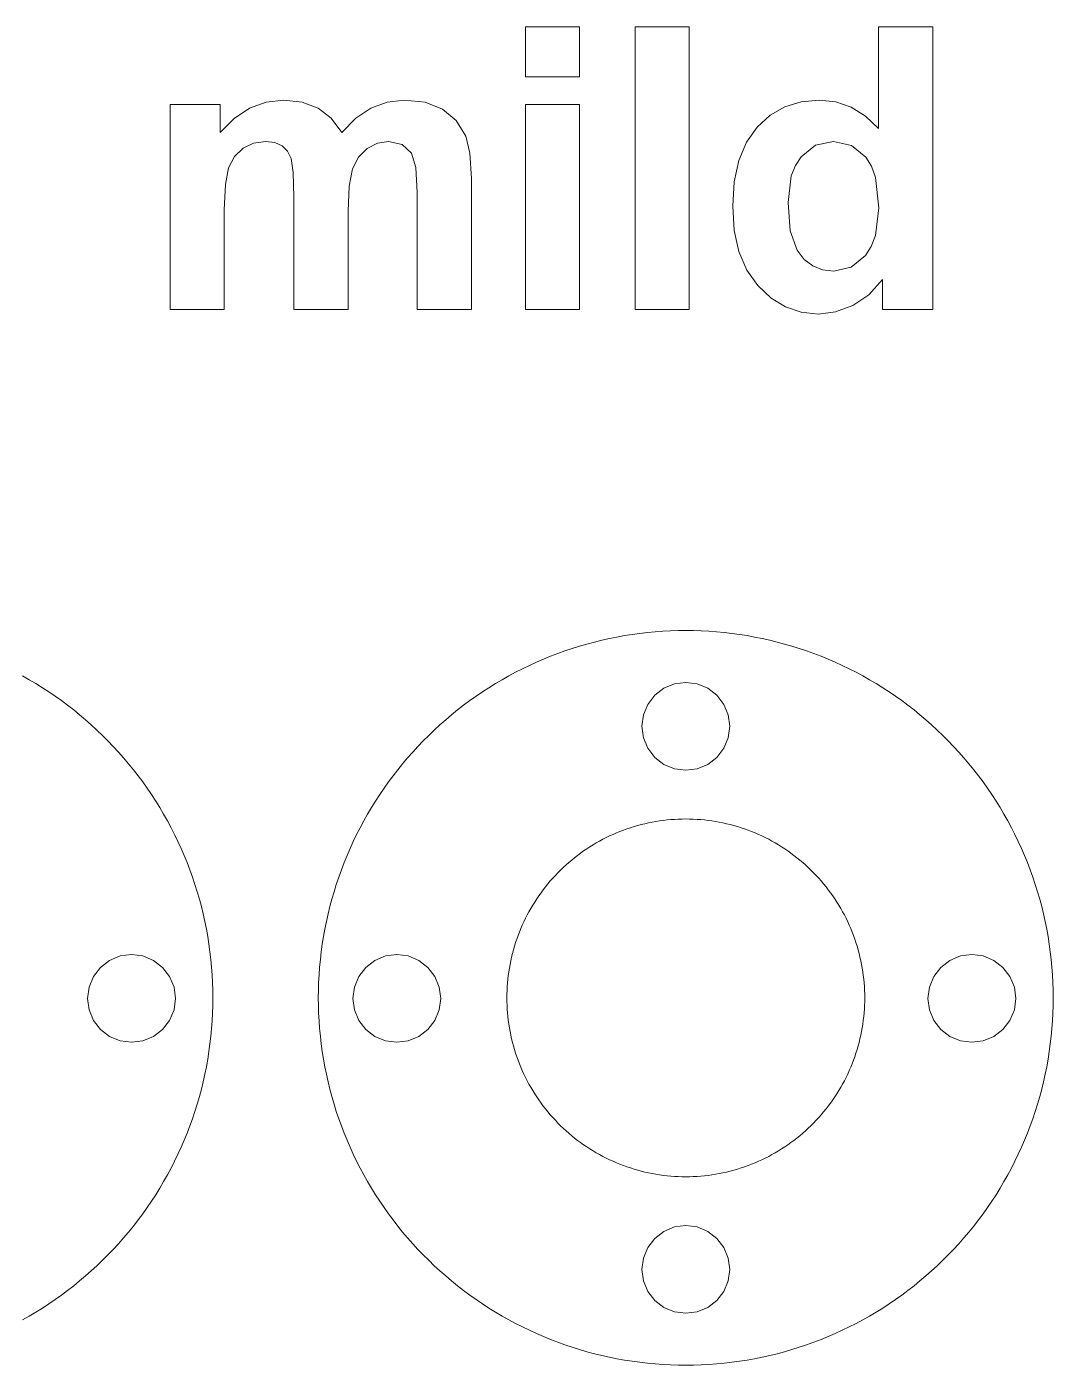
# Model space of a CAD drawing. Header units: millimetres. Extents: x 5 to 3562, y -58 to 420.
# Drawn here: x 2668.7 to 2732.9, y 165.2 to 249 of the extents above; entities that cross this region are included whole.
import ezdxf

# ---------------------------------------------------------------- set-up
doc = ezdxf.new("R2010")
doc.units = ezdxf.units.MM
doc.layers.add('2.5mm mild steel', color=7, linetype='BYLAYER', lineweight=5, true_color=0xffffff)
doc.layers.add('Layer0', color=7, linetype='BYLAYER', lineweight=5, true_color=0xffffff)

msp = doc.modelspace()

# ---------------------------------------------------------------- linework, layer by layer
at = {"layer": '2.5mm mild steel'}
for p, q in [((2699.881, 245.825), (2699.881, 248.964)), ((2699.881, 248.964), (2703.274, 248.964)), ((2703.274, 248.964), (2703.274, 245.825)), ((2706.751, 231.266), (2706.751, 248.964)), ((2706.751, 248.964), (2710.143, 248.964)), ((2710.143, 248.964), (2710.143, 231.266)), ((2721.986, 242.59), (2721.986, 248.964)), ((2721.986, 248.964), (2725.378, 248.964)), ((2725.378, 248.964), (2725.378, 231.266)), ((2703.274, 245.825), (2699.881, 245.825)), ((2677.644, 244.087), (2680.771, 244.087)), ((2677.644, 231.266), (2677.644, 244.087)), ((2680.771, 244.087), (2680.771, 242.336)), ((2681.65, 243.229), (2682.609, 243.866)), ((2682.609, 243.866), (2683.648, 244.249)), ((2683.648, 244.249), (2684.767, 244.376)), ((2684.767, 244.376), (2685.916, 244.249)), ((2685.916, 244.249), (2686.903, 243.869)), ((2686.903, 243.869), (2687.727, 243.232)), ((2689.267, 243.232), (2690.211, 243.869)), ((2690.211, 243.869), (2691.222, 244.249)), ((2691.222, 244.249), (2692.3, 244.376)), ((2692.3, 244.376), (2693.604, 244.233)), ((2693.604, 244.233), (2694.69, 243.803)), ((2699.881, 231.266), (2699.881, 244.087)), ((2699.881, 244.087), (2703.274, 244.087)), ((2703.274, 244.087), (2703.274, 231.266)), ((2715.21, 243.422), (2716.128, 243.952)), ((2716.128, 243.952), (2717.147, 244.27)), ((2717.147, 244.27), (2718.268, 244.376)), ((2718.268, 244.376), (2719.306, 244.265)), ((2719.306, 244.265), (2720.272, 243.93)), ((2720.272, 243.93), (2721.165, 243.371)), ((2680.771, 242.336), (2681.65, 243.229)), ((2687.727, 243.232), (2688.388, 242.336)), ((2688.388, 242.336), (2689.267, 243.232)), ((2694.69, 243.803), (2695.544, 243.095)), ((2695.544, 243.095), (2696.151, 242.119)), ((2714.392, 242.68), (2715.21, 243.422)), ((2721.165, 243.371), (2721.986, 242.59)), ((2713.722, 241.734), (2714.392, 242.68)), ((2682.207, 241.358), (2681.669, 240.842)), ((2682.874, 241.675), (2682.207, 241.358)), ((2683.62, 241.781), (2682.874, 241.675)), ((2684.204, 241.714), (2683.62, 241.781)), ((2684.652, 241.515), (2684.204, 241.714)), ((2684.982, 241.18), (2684.652, 241.515)), ((2689.97, 241.346), (2689.43, 240.81)), ((2690.619, 241.672), (2689.97, 241.346)), ((2691.31, 241.781), (2690.619, 241.672)), ((2692.161, 241.6), (2691.31, 241.781)), ((2692.759, 241.056), (2692.161, 241.6)), ((2696.151, 242.119), (2696.413, 241.044)), ((2713.242, 240.593), (2713.722, 241.734)), ((2718.052, 241.541), (2717.139, 240.821)), ((2719.161, 241.781), (2718.052, 241.541)), ((2720.293, 241.538), (2719.161, 241.781)), ((2721.201, 240.809), (2720.293, 241.538)), ((2681.669, 240.842), (2681.308, 240.139)), ((2685.213, 240.706), (2684.982, 241.18)), ((2685.349, 239.831), (2685.213, 240.706)), ((2689.43, 240.81), (2689.064, 240.072)), ((2693.021, 240.163), (2692.759, 241.056)), ((2696.413, 241.044), (2696.501, 239.463)), ((2712.955, 239.256), (2713.242, 240.593)), ((2717.139, 240.821), (2716.782, 240.282)), ((2721.55, 240.246), (2721.201, 240.809)), ((2681.308, 240.139), (2681.104, 239.079)), ((2685.394, 238.292), (2685.349, 239.831)), ((2689.064, 240.072), (2688.856, 238.99)), ((2693.109, 238.594), (2693.021, 240.163)), ((2716.782, 240.282), (2716.528, 239.624)), ((2721.799, 239.528), (2721.55, 240.246)), ((2681.104, 239.079), (2681.036, 237.495)), ((2688.856, 238.99), (2688.787, 237.423)), ((2696.501, 239.463), (2696.501, 231.266)), ((2712.859, 237.724), (2712.955, 239.256)), ((2716.528, 239.624), (2716.324, 237.954)), ((2721.998, 237.628), (2721.799, 239.528)), ((2685.394, 231.266), (2685.394, 238.292)), ((2693.109, 231.266), (2693.109, 238.594)), ((2681.036, 237.495), (2681.036, 231.266)), ((2688.787, 237.423), (2688.787, 231.266)), ((2712.958, 236.219), (2712.859, 237.724)), ((2716.324, 237.954), (2716.466, 236.185)), ((2721.793, 235.894), (2721.998, 237.628)), ((2713.253, 234.889), (2712.958, 236.219)), ((2716.466, 236.185), (2716.891, 234.984)), ((2721.536, 235.211), (2721.793, 235.894)), ((2713.745, 233.735), (2713.253, 234.889)), ((2716.891, 234.984), (2717.343, 234.403)), ((2720.269, 233.905), (2721.177, 234.652)), ((2721.177, 234.652), (2721.536, 235.211)), ((2717.343, 234.403), (2717.875, 233.988)), ((2717.875, 233.988), (2718.489, 233.739)), ((2719.185, 233.656), (2720.269, 233.905)), ((2714.435, 232.757), (2713.745, 233.735)), ((2718.489, 233.739), (2719.185, 233.656)), ((2722.227, 233.149), (2721.372, 232.191)), ((2722.227, 231.266), (2722.227, 233.149)), ((2715.262, 231.977), (2714.435, 232.757)), ((2721.372, 232.191), (2720.374, 231.513)), ((2716.169, 231.421), (2715.262, 231.977)), ((2717.154, 231.087), (2716.169, 231.421)), ((2720.374, 231.513), (2719.301, 231.11)), ((2681.036, 231.266), (2677.644, 231.266)), ((2688.787, 231.266), (2685.394, 231.266)), ((2696.501, 231.266), (2693.109, 231.266)), ((2703.274, 231.266), (2699.881, 231.266)), ((2710.143, 231.266), (2706.751, 231.266)), ((2718.219, 230.976), (2717.154, 231.087)), ((2719.301, 231.11), (2718.219, 230.976)), ((2725.378, 231.266), (2722.227, 231.266))]:
    msp.add_line(p, q, dxfattribs=at)
at = {"layer": 'Layer0'}
for p, q in [((2704.203, 210.443), (2703.737, 210.318)), ((2704.67, 210.558), (2704.203, 210.443)), ((2705.141, 210.663), (2704.67, 210.558)), ((2705.613, 210.758), (2705.141, 210.663)), ((2706.087, 210.844), (2705.613, 210.758)), ((2706.563, 210.919), (2706.087, 210.844)), ((2707.04, 210.984), (2706.563, 210.919)), ((2707.518, 211.04), (2707.04, 210.984)), ((2707.998, 211.085), (2707.518, 211.04)), ((2708.478, 211.12), (2707.998, 211.085)), ((2708.959, 211.145), (2708.478, 211.12)), ((2709.441, 211.161), (2708.959, 211.145)), ((2709.922, 211.166), (2709.441, 211.161)), ((2710.404, 211.161), (2709.922, 211.166)), ((2710.886, 211.145), (2710.404, 211.161)), ((2711.367, 211.12), (2710.886, 211.145)), ((2711.847, 211.085), (2711.367, 211.12)), ((2712.327, 211.04), (2711.847, 211.085)), ((2712.805, 210.984), (2712.327, 211.04)), ((2713.282, 210.919), (2712.805, 210.984)), ((2713.758, 210.844), (2713.282, 210.919)), ((2714.232, 210.758), (2713.758, 210.844)), ((2714.704, 210.663), (2714.232, 210.758)), ((2715.175, 210.558), (2714.704, 210.663)), ((2715.642, 210.443), (2715.175, 210.558)), ((2716.108, 210.318), (2715.642, 210.443)), ((2701.456, 209.55), (2701.01, 209.368)), ((2701.905, 209.723), (2701.456, 209.55)), ((2702.359, 209.886), (2701.905, 209.723)), ((2702.815, 210.04), (2702.359, 209.886)), ((2703.275, 210.184), (2702.815, 210.04)), ((2703.737, 210.318), (2703.275, 210.184)), ((2716.57, 210.184), (2716.108, 210.318)), ((2717.03, 210.04), (2716.57, 210.184)), ((2717.486, 209.886), (2717.03, 210.04)), ((2717.94, 209.723), (2717.486, 209.886)), ((2718.389, 209.55), (2717.94, 209.723)), ((2718.835, 209.368), (2718.389, 209.55)), ((2699.696, 208.767), (2699.267, 208.548)), ((2700.13, 208.977), (2699.696, 208.767)), ((2700.568, 209.177), (2700.13, 208.977)), ((2701.01, 209.368), (2700.568, 209.177)), ((2719.277, 209.177), (2718.835, 209.368)), ((2719.715, 208.977), (2719.277, 209.177)), ((2720.149, 208.767), (2719.715, 208.977)), ((2720.578, 208.548), (2720.149, 208.767)), ((2668.822, 208.084), (2668.403, 208.321)), ((2669.237, 207.839), (2668.822, 208.084)), ((2669.647, 207.585), (2669.237, 207.839)), ((2698.008, 207.839), (2697.598, 207.585)), ((2698.422, 208.084), (2698.008, 207.839)), ((2698.842, 208.321), (2698.422, 208.084)), ((2699.267, 208.548), (2698.842, 208.321)), ((2709.211, 207.822), (2708.547, 207.547)), ((2709.922, 207.916), (2709.211, 207.822)), ((2710.634, 207.822), (2709.922, 207.916)), ((2711.297, 207.547), (2710.634, 207.822)), ((2721.003, 208.321), (2720.578, 208.548)), ((2721.422, 208.084), (2721.003, 208.321)), ((2721.837, 207.839), (2721.422, 208.084)), ((2722.247, 207.585), (2721.837, 207.839)), ((2670.05, 207.323), (2669.647, 207.585)), ((2670.449, 207.052), (2670.05, 207.323)), ((2670.842, 206.773), (2670.449, 207.052)), ((2696.796, 207.052), (2696.403, 206.773)), ((2697.194, 207.323), (2696.796, 207.052)), ((2697.598, 207.585), (2697.194, 207.323)), ((2707.978, 207.11), (2707.541, 206.541)), ((2708.547, 207.547), (2707.978, 207.11)), ((2711.867, 207.11), (2711.297, 207.547)), ((2712.304, 206.541), (2711.867, 207.11)), ((2722.65, 207.323), (2722.247, 207.585)), ((2723.049, 207.052), (2722.65, 207.323)), ((2723.442, 206.773), (2723.049, 207.052)), ((2671.228, 206.486), (2670.842, 206.773)), ((2671.609, 206.191), (2671.228, 206.486)), ((2671.983, 205.887), (2671.609, 206.191)), ((2695.636, 206.191), (2695.262, 205.887)), ((2696.017, 206.486), (2695.636, 206.191)), ((2696.403, 206.773), (2696.017, 206.486)), ((2707.541, 206.541), (2707.266, 205.877)), ((2712.579, 205.877), (2712.304, 206.541)), ((2723.828, 206.486), (2723.442, 206.773)), ((2724.209, 206.191), (2723.828, 206.486)), ((2724.583, 205.887), (2724.209, 206.191)), ((2672.351, 205.576), (2671.983, 205.887)), ((2672.712, 205.258), (2672.351, 205.576)), ((2694.894, 205.576), (2694.532, 205.258)), ((2695.262, 205.887), (2694.894, 205.576)), ((2707.266, 205.877), (2707.172, 205.166)), ((2712.672, 205.166), (2712.579, 205.877)), ((2724.951, 205.576), (2724.583, 205.887)), ((2725.312, 205.258), (2724.951, 205.576)), ((2673.067, 204.932), (2672.712, 205.258)), ((2673.415, 204.598), (2673.067, 204.932)), ((2673.755, 204.258), (2673.415, 204.598)), ((2693.83, 204.598), (2693.49, 204.258)), ((2694.178, 204.932), (2693.83, 204.598)), ((2694.532, 205.258), (2694.178, 204.932)), ((2707.172, 205.166), (2707.266, 204.454)), ((2712.579, 204.454), (2712.672, 205.166)), ((2725.667, 204.932), (2725.312, 205.258)), ((2726.015, 204.598), (2725.667, 204.932)), ((2726.355, 204.258), (2726.015, 204.598)), ((2674.089, 203.91), (2673.755, 204.258)), ((2674.415, 203.556), (2674.089, 203.91)), ((2693.156, 203.91), (2692.83, 203.556)), ((2693.49, 204.258), (2693.156, 203.91)), ((2707.266, 204.454), (2707.541, 203.791)), ((2707.541, 203.791), (2707.978, 203.221)), ((2711.867, 203.221), (2712.304, 203.791)), ((2712.304, 203.791), (2712.579, 204.454)), ((2726.689, 203.91), (2726.355, 204.258)), ((2727.015, 203.556), (2726.689, 203.91)), ((2674.733, 203.194), (2674.415, 203.556)), ((2675.044, 202.826), (2674.733, 203.194)), ((2675.347, 202.452), (2675.044, 202.826)), ((2692.201, 202.826), (2691.898, 202.452)), ((2692.512, 203.194), (2692.201, 202.826)), ((2692.83, 203.556), (2692.512, 203.194)), ((2707.978, 203.221), (2708.547, 202.784)), ((2711.297, 202.784), (2711.867, 203.221)), ((2727.333, 203.194), (2727.015, 203.556)), ((2727.644, 202.826), (2727.333, 203.194)), ((2727.947, 202.452), (2727.644, 202.826)), ((2675.643, 202.071), (2675.347, 202.452)), ((2675.93, 201.685), (2675.643, 202.071)), ((2691.602, 202.071), (2691.315, 201.685)), ((2691.898, 202.452), (2691.602, 202.071)), ((2708.547, 202.784), (2709.211, 202.509)), ((2709.211, 202.509), (2709.922, 202.416)), ((2709.922, 202.416), (2710.634, 202.509)), ((2710.634, 202.509), (2711.297, 202.784)), ((2728.243, 202.071), (2727.947, 202.452)), ((2728.53, 201.685), (2728.243, 202.071)), ((2676.209, 201.292), (2675.93, 201.685)), ((2676.48, 200.894), (2676.209, 201.292)), ((2691.036, 201.292), (2690.765, 200.894)), ((2691.315, 201.685), (2691.036, 201.292)), ((2728.809, 201.292), (2728.53, 201.685)), ((2729.08, 200.894), (2728.809, 201.292)), ((2676.742, 200.49), (2676.48, 200.894)), ((2676.996, 200.08), (2676.742, 200.49)), ((2690.503, 200.49), (2690.249, 200.08)), ((2690.765, 200.894), (2690.503, 200.49)), ((2729.342, 200.49), (2729.08, 200.894)), ((2729.596, 200.08), (2729.342, 200.49)), ((2677.241, 199.666), (2676.996, 200.08)), ((2677.478, 199.246), (2677.241, 199.666)), ((2690.004, 199.666), (2689.767, 199.246)), ((2690.249, 200.08), (2690.004, 199.666)), ((2729.841, 199.666), (2729.596, 200.08)), ((2730.078, 199.246), (2729.841, 199.666)), ((2677.705, 198.821), (2677.478, 199.246)), ((2677.924, 198.392), (2677.705, 198.821)), ((2689.54, 198.821), (2689.321, 198.392)), ((2689.767, 199.246), (2689.54, 198.821)), ((2706.018, 198.663), (2705.799, 198.579)), ((2706.239, 198.743), (2706.018, 198.663)), ((2706.461, 198.817), (2706.239, 198.743)), ((2706.685, 198.888), (2706.461, 198.817)), ((2706.911, 198.953), (2706.685, 198.888)), ((2707.137, 199.014), (2706.911, 198.953)), ((2707.365, 199.07), (2707.137, 199.014)), ((2707.594, 199.121), (2707.365, 199.07)), ((2707.824, 199.167), (2707.594, 199.121)), ((2708.055, 199.209), (2707.824, 199.167)), ((2708.286, 199.245), (2708.055, 199.209)), ((2708.519, 199.277), (2708.286, 199.245)), ((2708.752, 199.304), (2708.519, 199.277)), ((2708.985, 199.326), (2708.752, 199.304)), ((2709.219, 199.343), (2708.985, 199.326)), ((2709.453, 199.356), (2709.219, 199.343)), ((2709.688, 199.363), (2709.453, 199.356)), ((2709.922, 199.366), (2709.688, 199.363)), ((2710.157, 199.363), (2709.922, 199.366)), ((2710.391, 199.356), (2710.157, 199.363)), ((2710.626, 199.343), (2710.391, 199.356)), ((2710.86, 199.326), (2710.626, 199.343)), ((2711.093, 199.304), (2710.86, 199.326)), ((2711.326, 199.277), (2711.093, 199.304)), ((2711.559, 199.245), (2711.326, 199.277)), ((2711.79, 199.209), (2711.559, 199.245)), ((2712.021, 199.167), (2711.79, 199.209)), ((2712.251, 199.121), (2712.021, 199.167)), ((2712.48, 199.07), (2712.251, 199.121)), ((2712.708, 199.014), (2712.48, 199.07)), ((2712.934, 198.953), (2712.708, 199.014)), ((2713.16, 198.888), (2712.934, 198.953)), ((2713.383, 198.817), (2713.16, 198.888)), ((2713.606, 198.743), (2713.383, 198.817)), ((2713.826, 198.663), (2713.606, 198.743)), ((2714.045, 198.579), (2713.826, 198.663)), ((2730.305, 198.821), (2730.078, 199.246)), ((2730.524, 198.392), (2730.305, 198.821)), ((2678.134, 197.959), (2677.924, 198.392)), ((2678.334, 197.521), (2678.134, 197.959)), ((2689.111, 197.959), (2688.911, 197.521)), ((2689.321, 198.392), (2689.111, 197.959)), ((2704.322, 197.865), (2704.121, 197.746)), ((2704.527, 197.98), (2704.322, 197.865)), ((2704.734, 198.091), (2704.527, 197.98)), ((2704.943, 198.198), (2704.734, 198.091)), ((2705.154, 198.3), (2704.943, 198.198)), ((2705.367, 198.397), (2705.154, 198.3)), ((2705.582, 198.49), (2705.367, 198.397)), ((2705.799, 198.579), (2705.582, 198.49)), ((2714.263, 198.49), (2714.045, 198.579)), ((2714.478, 198.397), (2714.263, 198.49)), ((2714.691, 198.3), (2714.478, 198.397)), ((2714.902, 198.198), (2714.691, 198.3)), ((2715.111, 198.091), (2714.902, 198.198)), ((2715.318, 197.98), (2715.111, 198.091)), ((2715.522, 197.865), (2715.318, 197.98)), ((2715.724, 197.746), (2715.522, 197.865)), ((2730.734, 197.959), (2730.524, 198.392)), ((2730.934, 197.521), (2730.734, 197.959)), ((2678.525, 197.078), (2678.334, 197.521)), ((2678.707, 196.632), (2678.525, 197.078)), ((2688.72, 197.078), (2688.538, 196.632)), ((2688.911, 197.521), (2688.72, 197.078)), ((2702.966, 196.943), (2702.783, 196.795)), ((2703.151, 197.087), (2702.966, 196.943)), ((2703.339, 197.227), (2703.151, 197.087)), ((2703.53, 197.362), (2703.339, 197.227)), ((2703.725, 197.494), (2703.53, 197.362)), ((2703.921, 197.622), (2703.725, 197.494)), ((2704.121, 197.746), (2703.921, 197.622)), ((2715.924, 197.622), (2715.724, 197.746)), ((2716.12, 197.494), (2715.924, 197.622)), ((2716.314, 197.362), (2716.12, 197.494)), ((2716.506, 197.227), (2716.314, 197.362)), ((2716.694, 197.087), (2716.506, 197.227)), ((2716.879, 196.943), (2716.694, 197.087)), ((2717.062, 196.795), (2716.879, 196.943)), ((2731.125, 197.078), (2730.934, 197.521)), ((2731.307, 196.632), (2731.125, 197.078)), ((2678.88, 196.183), (2678.707, 196.632)), ((2679.043, 195.73), (2678.88, 196.183)), ((2688.365, 196.183), (2688.202, 195.73)), ((2688.538, 196.632), (2688.365, 196.183)), ((2702.086, 196.168), (2701.92, 196.002)), ((2702.256, 196.33), (2702.086, 196.168)), ((2702.428, 196.489), (2702.256, 196.33)), ((2702.604, 196.644), (2702.428, 196.489)), ((2702.783, 196.795), (2702.604, 196.644)), ((2717.241, 196.644), (2717.062, 196.795)), ((2717.417, 196.489), (2717.241, 196.644)), ((2717.589, 196.33), (2717.417, 196.489)), ((2717.759, 196.168), (2717.589, 196.33)), ((2717.925, 196.002), (2717.759, 196.168)), ((2731.48, 196.183), (2731.307, 196.632)), ((2731.643, 195.73), (2731.48, 196.183)), ((2679.197, 195.273), (2679.043, 195.73)), ((2679.341, 194.813), (2679.197, 195.273)), ((2688.048, 195.273), (2687.904, 194.813)), ((2688.202, 195.73), (2688.048, 195.273)), ((2701.293, 195.305), (2701.145, 195.122)), ((2701.444, 195.484), (2701.293, 195.305)), ((2701.599, 195.66), (2701.444, 195.484)), ((2701.758, 195.833), (2701.599, 195.66)), ((2701.92, 196.002), (2701.758, 195.833)), ((2718.087, 195.833), (2717.925, 196.002)), ((2718.246, 195.66), (2718.087, 195.833)), ((2718.401, 195.484), (2718.246, 195.66)), ((2718.552, 195.305), (2718.401, 195.484)), ((2718.7, 195.122), (2718.552, 195.305)), ((2731.797, 195.273), (2731.643, 195.73)), ((2731.941, 194.813), (2731.797, 195.273)), ((2679.475, 194.351), (2679.341, 194.813)), ((2687.904, 194.813), (2687.77, 194.351)), ((2700.726, 194.558), (2700.594, 194.364)), ((2700.861, 194.749), (2700.726, 194.558)), ((2701.001, 194.937), (2700.861, 194.749)), ((2701.145, 195.122), (2701.001, 194.937)), ((2718.844, 194.937), (2718.7, 195.122)), ((2718.983, 194.749), (2718.844, 194.937)), ((2719.119, 194.558), (2718.983, 194.749)), ((2719.251, 194.364), (2719.119, 194.558)), ((2732.075, 194.351), (2731.941, 194.813)), ((2679.6, 193.885), (2679.475, 194.351)), ((2679.715, 193.418), (2679.6, 193.885)), ((2687.645, 193.885), (2687.53, 193.418)), ((2687.77, 194.351), (2687.645, 193.885)), ((2700.223, 193.766), (2700.108, 193.561)), ((2700.342, 193.967), (2700.223, 193.766)), ((2700.466, 194.167), (2700.342, 193.967)), ((2700.594, 194.364), (2700.466, 194.167)), ((2719.379, 194.167), (2719.251, 194.364)), ((2719.503, 193.967), (2719.379, 194.167)), ((2719.622, 193.766), (2719.503, 193.967)), ((2719.737, 193.561), (2719.622, 193.766)), ((2732.2, 193.885), (2732.075, 194.351)), ((2732.315, 193.418), (2732.2, 193.885)), ((2679.82, 192.948), (2679.715, 193.418)), ((2679.915, 192.475), (2679.82, 192.948)), ((2687.425, 192.948), (2687.33, 192.475)), ((2687.53, 193.418), (2687.425, 192.948)), ((2699.788, 192.934), (2699.691, 192.721)), ((2699.891, 193.146), (2699.788, 192.934)), ((2699.997, 193.355), (2699.891, 193.146)), ((2700.108, 193.561), (2699.997, 193.355)), ((2719.848, 193.355), (2719.737, 193.561)), ((2719.954, 193.146), (2719.848, 193.355)), ((2720.057, 192.934), (2719.954, 193.146)), ((2720.154, 192.721), (2720.057, 192.934)), ((2732.42, 192.948), (2732.315, 193.418)), ((2732.515, 192.475), (2732.42, 192.948)), ((2680, 192.001), (2679.915, 192.475)), ((2680.076, 191.526), (2680, 192.001)), ((2687.245, 192.001), (2687.169, 191.526)), ((2687.33, 192.475), (2687.245, 192.001)), ((2699.425, 192.07), (2699.345, 191.849)), ((2699.509, 192.289), (2699.425, 192.07)), ((2699.598, 192.506), (2699.509, 192.289)), ((2699.691, 192.721), (2699.598, 192.506)), ((2720.247, 192.506), (2720.154, 192.721)), ((2720.336, 192.289), (2720.247, 192.506)), ((2720.42, 192.07), (2720.336, 192.289)), ((2720.5, 191.849), (2720.42, 192.07)), ((2732.6, 192.001), (2732.515, 192.475)), ((2732.676, 191.526), (2732.6, 192.001)), ((2680.141, 191.048), (2680.076, 191.526)), ((2687.169, 191.526), (2687.104, 191.048)), ((2699.135, 191.177), (2699.074, 190.951)), ((2699.201, 191.403), (2699.135, 191.177)), ((2699.271, 191.627), (2699.201, 191.403)), ((2699.345, 191.849), (2699.271, 191.627)), ((2720.574, 191.627), (2720.5, 191.849)), ((2720.644, 191.403), (2720.574, 191.627)), ((2720.71, 191.177), (2720.644, 191.403)), ((2720.771, 190.951), (2720.71, 191.177)), ((2732.741, 191.048), (2732.676, 191.526)), ((2673.857, 190.513), (2673.288, 190.076)), ((2674.521, 190.788), (2673.857, 190.513)), ((2675.232, 190.882), (2674.521, 190.788)), ((2675.944, 190.788), (2675.232, 190.882)), ((2676.607, 190.513), (2675.944, 190.788)), ((2677.177, 190.076), (2676.607, 190.513)), ((2680.196, 190.57), (2680.141, 191.048)), ((2680.242, 190.09), (2680.196, 190.57)), ((2687.048, 190.57), (2687.003, 190.09)), ((2687.104, 191.048), (2687.048, 190.57)), ((2690.457, 190.513), (2689.888, 190.076)), ((2691.121, 190.788), (2690.457, 190.513)), ((2691.832, 190.882), (2691.121, 190.788)), ((2692.544, 190.788), (2691.832, 190.882)), ((2693.207, 190.513), (2692.544, 190.788)), ((2693.777, 190.076), (2693.207, 190.513)), ((2698.921, 190.264), (2698.879, 190.033)), ((2698.967, 190.494), (2698.921, 190.264)), ((2699.018, 190.723), (2698.967, 190.494)), ((2699.074, 190.951), (2699.018, 190.723)), ((2720.827, 190.723), (2720.771, 190.951)), ((2720.878, 190.494), (2720.827, 190.723)), ((2720.924, 190.264), (2720.878, 190.494)), ((2720.966, 190.033), (2720.924, 190.264)), ((2726.457, 190.513), (2725.888, 190.076)), ((2727.121, 190.788), (2726.457, 190.513)), ((2727.832, 190.882), (2727.121, 190.788)), ((2728.544, 190.788), (2727.832, 190.882)), ((2729.207, 190.513), (2728.544, 190.788)), ((2729.777, 190.076), (2729.207, 190.513)), ((2732.796, 190.57), (2732.741, 191.048)), ((2732.842, 190.09), (2732.796, 190.57)), ((2672.851, 189.507), (2672.576, 188.844)), ((2673.288, 190.076), (2672.851, 189.507)), ((2677.614, 189.507), (2677.177, 190.076)), ((2677.889, 188.844), (2677.614, 189.507)), ((2680.277, 189.61), (2680.242, 190.09)), ((2680.302, 189.129), (2680.277, 189.61)), ((2686.968, 189.61), (2686.943, 189.129)), ((2687.003, 190.09), (2686.968, 189.61)), ((2689.451, 189.507), (2689.176, 188.844)), ((2689.888, 190.076), (2689.451, 189.507)), ((2694.214, 189.507), (2693.777, 190.076)), ((2694.489, 188.844), (2694.214, 189.507)), ((2698.811, 189.569), (2698.784, 189.336)), ((2698.843, 189.802), (2698.811, 189.569)), ((2698.879, 190.033), (2698.843, 189.802)), ((2721.002, 189.802), (2720.966, 190.033)), ((2721.034, 189.569), (2721.002, 189.802)), ((2721.061, 189.336), (2721.034, 189.569)), ((2725.451, 189.507), (2725.176, 188.844)), ((2725.888, 190.076), (2725.451, 189.507)), ((2730.214, 189.507), (2729.777, 190.076)), ((2730.489, 188.844), (2730.214, 189.507)), ((2732.877, 189.61), (2732.842, 190.09)), ((2732.902, 189.129), (2732.877, 189.61)), ((2672.576, 188.844), (2672.482, 188.132)), ((2677.982, 188.132), (2677.889, 188.844)), ((2680.317, 188.647), (2680.302, 189.129)), ((2680.322, 188.166), (2680.317, 188.647)), ((2686.928, 188.647), (2686.922, 188.166)), ((2686.943, 189.129), (2686.928, 188.647)), ((2689.176, 188.844), (2689.082, 188.132)), ((2694.582, 188.132), (2694.489, 188.844)), ((2698.732, 188.635), (2698.725, 188.4)), ((2698.745, 188.869), (2698.732, 188.635)), ((2698.762, 189.103), (2698.745, 188.869)), ((2698.784, 189.336), (2698.762, 189.103)), ((2721.083, 189.103), (2721.061, 189.336)), ((2721.1, 188.869), (2721.083, 189.103)), ((2721.113, 188.635), (2721.1, 188.869)), ((2721.12, 188.4), (2721.113, 188.635)), ((2725.176, 188.844), (2725.082, 188.132)), ((2730.582, 188.132), (2730.489, 188.844)), ((2732.917, 188.647), (2732.902, 189.129)), ((2732.922, 188.166), (2732.917, 188.647)), ((2672.482, 188.132), (2672.576, 187.42)), ((2677.889, 187.42), (2677.982, 188.132)), ((2680.317, 187.684), (2680.322, 188.166)), ((2686.922, 188.166), (2686.928, 187.684)), ((2689.082, 188.132), (2689.176, 187.42)), ((2694.489, 187.42), (2694.582, 188.132)), ((2698.725, 188.4), (2698.722, 188.166)), ((2698.722, 188.166), (2698.725, 187.931)), ((2698.725, 187.931), (2698.732, 187.697)), ((2721.113, 187.697), (2721.12, 187.931)), ((2721.122, 188.166), (2721.12, 188.4)), ((2721.12, 187.931), (2721.122, 188.166)), ((2725.082, 188.132), (2725.176, 187.42)), ((2730.489, 187.42), (2730.582, 188.132)), ((2732.917, 187.684), (2732.922, 188.166)), ((2672.576, 187.42), (2672.851, 186.757)), ((2677.614, 186.757), (2677.889, 187.42)), ((2680.277, 186.721), (2680.302, 187.202)), ((2680.302, 187.202), (2680.317, 187.684)), ((2686.928, 187.684), (2686.943, 187.202)), ((2686.943, 187.202), (2686.968, 186.721)), ((2689.176, 187.42), (2689.451, 186.757)), ((2694.214, 186.757), (2694.489, 187.42)), ((2698.732, 187.697), (2698.745, 187.462)), ((2698.745, 187.462), (2698.762, 187.228)), ((2698.762, 187.228), (2698.784, 186.995)), ((2698.784, 186.995), (2698.811, 186.762)), ((2721.034, 186.762), (2721.061, 186.995)), ((2721.061, 186.995), (2721.083, 187.228)), ((2721.083, 187.228), (2721.1, 187.462)), ((2721.1, 187.462), (2721.113, 187.697)), ((2725.176, 187.42), (2725.451, 186.757)), ((2730.214, 186.757), (2730.489, 187.42)), ((2732.877, 186.721), (2732.902, 187.202)), ((2732.902, 187.202), (2732.917, 187.684)), ((2672.851, 186.757), (2673.288, 186.187)), ((2673.288, 186.187), (2673.857, 185.75)), ((2676.607, 185.75), (2677.177, 186.187)), ((2677.177, 186.187), (2677.614, 186.757)), ((2680.196, 185.761), (2680.242, 186.241)), ((2680.242, 186.241), (2680.277, 186.721)), ((2686.968, 186.721), (2687.003, 186.241)), ((2687.003, 186.241), (2687.048, 185.761)), ((2689.451, 186.757), (2689.888, 186.187)), ((2689.888, 186.187), (2690.457, 185.75)), ((2693.207, 185.75), (2693.777, 186.187)), ((2693.777, 186.187), (2694.214, 186.757)), ((2698.811, 186.762), (2698.843, 186.529)), ((2698.843, 186.529), (2698.879, 186.298)), ((2698.879, 186.298), (2698.921, 186.067)), ((2698.921, 186.067), (2698.967, 185.837)), ((2720.878, 185.837), (2720.924, 186.067)), ((2720.924, 186.067), (2720.966, 186.298)), ((2720.966, 186.298), (2721.002, 186.529)), ((2721.002, 186.529), (2721.034, 186.762)), ((2725.451, 186.757), (2725.888, 186.187)), ((2725.888, 186.187), (2726.457, 185.75)), ((2729.207, 185.75), (2729.777, 186.187)), ((2729.777, 186.187), (2730.214, 186.757)), ((2732.796, 185.761), (2732.842, 186.241)), ((2732.842, 186.241), (2732.877, 186.721)), ((2673.857, 185.75), (2674.521, 185.476)), ((2674.521, 185.476), (2675.232, 185.382)), ((2675.232, 185.382), (2675.944, 185.476)), ((2675.944, 185.476), (2676.607, 185.75)), ((2680.076, 184.806), (2680.141, 185.283)), ((2680.141, 185.283), (2680.196, 185.761)), ((2687.048, 185.761), (2687.104, 185.283)), ((2687.104, 185.283), (2687.169, 184.806)), ((2690.457, 185.75), (2691.121, 185.476)), ((2691.121, 185.476), (2691.832, 185.382)), ((2691.832, 185.382), (2692.544, 185.476)), ((2692.544, 185.476), (2693.207, 185.75)), ((2698.967, 185.837), (2699.018, 185.608)), ((2699.018, 185.608), (2699.074, 185.38)), ((2699.074, 185.38), (2699.135, 185.154)), ((2720.71, 185.154), (2720.771, 185.38)), ((2720.771, 185.38), (2720.827, 185.608)), ((2720.827, 185.608), (2720.878, 185.837)), ((2726.457, 185.75), (2727.121, 185.476)), ((2727.121, 185.476), (2727.832, 185.382)), ((2727.832, 185.382), (2728.544, 185.476)), ((2728.544, 185.476), (2729.207, 185.75)), ((2732.676, 184.806), (2732.741, 185.283)), ((2732.741, 185.283), (2732.796, 185.761)), ((2680, 184.33), (2680.076, 184.806)), ((2687.169, 184.806), (2687.245, 184.33)), ((2699.135, 185.154), (2699.201, 184.928)), ((2699.201, 184.928), (2699.271, 184.705)), ((2699.271, 184.705), (2699.345, 184.482)), ((2699.345, 184.482), (2699.425, 184.262)), ((2720.42, 184.262), (2720.5, 184.482)), ((2720.5, 184.482), (2720.574, 184.705)), ((2720.574, 184.705), (2720.644, 184.928)), ((2720.644, 184.928), (2720.71, 185.154)), ((2732.6, 184.33), (2732.676, 184.806)), ((2679.82, 183.384), (2679.915, 183.856)), ((2679.915, 183.856), (2680, 184.33)), ((2687.245, 184.33), (2687.33, 183.856)), ((2687.33, 183.856), (2687.425, 183.384)), ((2699.425, 184.262), (2699.509, 184.043)), ((2699.509, 184.043), (2699.598, 183.825)), ((2699.598, 183.825), (2699.691, 183.61)), ((2699.691, 183.61), (2699.788, 183.397)), ((2720.057, 183.397), (2720.154, 183.61)), ((2720.154, 183.61), (2720.247, 183.825)), ((2720.247, 183.825), (2720.336, 184.043)), ((2720.336, 184.043), (2720.42, 184.262)), ((2732.42, 183.384), (2732.515, 183.856)), ((2732.515, 183.856), (2732.6, 184.33)), ((2679.6, 182.446), (2679.715, 182.914)), ((2679.715, 182.914), (2679.82, 183.384)), ((2687.425, 183.384), (2687.53, 182.914)), ((2687.53, 182.914), (2687.645, 182.446)), ((2699.788, 183.397), (2699.891, 183.186)), ((2699.891, 183.186), (2699.997, 182.977)), ((2699.997, 182.977), (2700.108, 182.77)), ((2700.108, 182.77), (2700.223, 182.566)), ((2719.622, 182.566), (2719.737, 182.77)), ((2719.737, 182.77), (2719.848, 182.977)), ((2719.848, 182.977), (2719.954, 183.186)), ((2719.954, 183.186), (2720.057, 183.397)), ((2732.2, 182.446), (2732.315, 182.914)), ((2732.315, 182.914), (2732.42, 183.384)), ((2679.341, 181.518), (2679.475, 181.98)), ((2679.475, 181.98), (2679.6, 182.446)), ((2687.645, 182.446), (2687.77, 181.98)), ((2687.77, 181.98), (2687.904, 181.518)), ((2700.223, 182.566), (2700.342, 182.364)), ((2700.342, 182.364), (2700.466, 182.164)), ((2700.466, 182.164), (2700.594, 181.968)), ((2700.594, 181.968), (2700.726, 181.774)), ((2719.119, 181.774), (2719.251, 181.968)), ((2719.251, 181.968), (2719.379, 182.164)), ((2719.379, 182.164), (2719.503, 182.364)), ((2719.503, 182.364), (2719.622, 182.566)), ((2731.941, 181.518), (2732.075, 181.98)), ((2732.075, 181.98), (2732.2, 182.446)), ((2679.043, 180.602), (2679.197, 181.058)), ((2679.197, 181.058), (2679.341, 181.518)), ((2687.904, 181.518), (2688.048, 181.058)), ((2688.048, 181.058), (2688.202, 180.602)), ((2700.726, 181.774), (2700.861, 181.582)), ((2700.861, 181.582), (2701.001, 181.394)), ((2701.001, 181.394), (2701.145, 181.209)), ((2701.145, 181.209), (2701.293, 181.026)), ((2701.293, 181.026), (2701.444, 180.847)), ((2718.401, 180.847), (2718.552, 181.026)), ((2718.552, 181.026), (2718.7, 181.209)), ((2718.7, 181.209), (2718.844, 181.394)), ((2718.844, 181.394), (2718.983, 181.582)), ((2718.983, 181.582), (2719.119, 181.774)), ((2731.643, 180.602), (2731.797, 181.058)), ((2731.797, 181.058), (2731.941, 181.518)), ((2678.88, 180.148), (2679.043, 180.602)), ((2688.202, 180.602), (2688.365, 180.148)), ((2701.444, 180.847), (2701.599, 180.671)), ((2701.599, 180.671), (2701.758, 180.499)), ((2701.758, 180.499), (2701.92, 180.329)), ((2701.92, 180.329), (2702.086, 180.164)), ((2717.759, 180.164), (2717.925, 180.329)), ((2717.925, 180.329), (2718.087, 180.499)), ((2718.087, 180.499), (2718.246, 180.671)), ((2718.246, 180.671), (2718.401, 180.847)), ((2731.48, 180.148), (2731.643, 180.602)), ((2678.525, 179.253), (2678.707, 179.699)), ((2678.707, 179.699), (2678.88, 180.148)), ((2688.365, 180.148), (2688.538, 179.699)), ((2688.538, 179.699), (2688.72, 179.253)), ((2702.086, 180.164), (2702.256, 180.001)), ((2702.256, 180.001), (2702.428, 179.842)), ((2702.428, 179.842), (2702.604, 179.687)), ((2702.604, 179.687), (2702.783, 179.536)), ((2702.783, 179.536), (2702.966, 179.388)), ((2702.966, 179.388), (2703.151, 179.244)), ((2716.694, 179.244), (2716.879, 179.388)), ((2716.879, 179.388), (2717.062, 179.536)), ((2717.062, 179.536), (2717.241, 179.687)), ((2717.241, 179.687), (2717.417, 179.842)), ((2717.417, 179.842), (2717.589, 180.001)), ((2717.589, 180.001), (2717.759, 180.164)), ((2731.125, 179.253), (2731.307, 179.699)), ((2731.307, 179.699), (2731.48, 180.148)), ((2678.134, 178.373), (2678.334, 178.811)), ((2678.334, 178.811), (2678.525, 179.253)), ((2688.72, 179.253), (2688.911, 178.811)), ((2688.911, 178.811), (2689.111, 178.373)), ((2703.151, 179.244), (2703.339, 179.105)), ((2703.339, 179.105), (2703.53, 178.969)), ((2703.53, 178.969), (2703.725, 178.837)), ((2703.725, 178.837), (2703.921, 178.709)), ((2703.921, 178.709), (2704.121, 178.586)), ((2704.121, 178.586), (2704.322, 178.466)), ((2715.522, 178.466), (2715.724, 178.586)), ((2715.724, 178.586), (2715.924, 178.709)), ((2715.924, 178.709), (2716.12, 178.837)), ((2716.12, 178.837), (2716.314, 178.969)), ((2716.314, 178.969), (2716.506, 179.105)), ((2716.506, 179.105), (2716.694, 179.244)), ((2730.734, 178.373), (2730.934, 178.811)), ((2730.934, 178.811), (2731.125, 179.253)), ((2677.705, 177.51), (2677.924, 177.939)), ((2677.924, 177.939), (2678.134, 178.373)), ((2689.111, 178.373), (2689.321, 177.939)), ((2689.321, 177.939), (2689.54, 177.51)), ((2704.322, 178.466), (2704.527, 178.351)), ((2704.527, 178.351), (2704.734, 178.24)), ((2704.734, 178.24), (2704.943, 178.134)), ((2704.943, 178.134), (2705.154, 178.032)), ((2705.154, 178.032), (2705.367, 177.934)), ((2705.367, 177.934), (2705.582, 177.841)), ((2705.582, 177.841), (2705.799, 177.752)), ((2705.799, 177.752), (2706.018, 177.668)), ((2706.018, 177.668), (2706.239, 177.589)), ((2713.606, 177.589), (2713.826, 177.668)), ((2713.826, 177.668), (2714.045, 177.752)), ((2714.045, 177.752), (2714.263, 177.841)), ((2714.263, 177.841), (2714.478, 177.934)), ((2714.478, 177.934), (2714.691, 178.032)), ((2714.691, 178.032), (2714.902, 178.134)), ((2714.902, 178.134), (2715.111, 178.24)), ((2715.111, 178.24), (2715.318, 178.351)), ((2715.318, 178.351), (2715.522, 178.466)), ((2730.305, 177.51), (2730.524, 177.939)), ((2730.524, 177.939), (2730.734, 178.373)), ((2677.241, 176.666), (2677.478, 177.085)), ((2677.478, 177.085), (2677.705, 177.51)), ((2689.54, 177.51), (2689.767, 177.085)), ((2689.767, 177.085), (2690.004, 176.666)), ((2706.239, 177.589), (2706.461, 177.514)), ((2706.461, 177.514), (2706.685, 177.444)), ((2706.685, 177.444), (2706.911, 177.378)), ((2706.911, 177.378), (2707.137, 177.317)), ((2707.137, 177.317), (2707.365, 177.262)), ((2707.365, 177.262), (2707.594, 177.21)), ((2707.594, 177.21), (2707.824, 177.164)), ((2707.824, 177.164), (2708.055, 177.122)), ((2708.055, 177.122), (2708.286, 177.086)), ((2708.286, 177.086), (2708.519, 177.054)), ((2708.519, 177.054), (2708.752, 177.027)), ((2708.752, 177.027), (2708.985, 177.005)), ((2708.985, 177.005), (2709.219, 176.988)), ((2709.219, 176.988), (2709.453, 176.975)), ((2709.453, 176.975), (2709.688, 176.968)), ((2709.688, 176.968), (2709.922, 176.966)), ((2709.922, 176.966), (2710.157, 176.968)), ((2710.157, 176.968), (2710.391, 176.975)), ((2710.391, 176.975), (2710.626, 176.988)), ((2710.626, 176.988), (2710.86, 177.005)), ((2710.86, 177.005), (2711.093, 177.027)), ((2711.093, 177.027), (2711.326, 177.054)), ((2711.326, 177.054), (2711.559, 177.086)), ((2711.559, 177.086), (2711.79, 177.122)), ((2711.79, 177.122), (2712.021, 177.164)), ((2712.021, 177.164), (2712.251, 177.21)), ((2712.251, 177.21), (2712.48, 177.262)), ((2712.48, 177.262), (2712.708, 177.317)), ((2712.708, 177.317), (2712.934, 177.378)), ((2712.934, 177.378), (2713.16, 177.444)), ((2713.16, 177.444), (2713.383, 177.514)), ((2713.383, 177.514), (2713.606, 177.589)), ((2729.841, 176.666), (2730.078, 177.085)), ((2730.078, 177.085), (2730.305, 177.51)), ((2676.742, 175.842), (2676.996, 176.251)), ((2676.996, 176.251), (2677.241, 176.666)), ((2690.004, 176.666), (2690.249, 176.251)), ((2690.249, 176.251), (2690.503, 175.842)), ((2729.342, 175.842), (2729.596, 176.251)), ((2729.596, 176.251), (2729.841, 176.666)), ((2676.209, 175.039), (2676.48, 175.438)), ((2676.48, 175.438), (2676.742, 175.842)), ((2690.503, 175.842), (2690.765, 175.438)), ((2690.765, 175.438), (2691.036, 175.039)), ((2728.809, 175.039), (2729.08, 175.438)), ((2729.08, 175.438), (2729.342, 175.842)), ((2675.643, 174.26), (2675.93, 174.647)), ((2675.93, 174.647), (2676.209, 175.039)), ((2691.036, 175.039), (2691.315, 174.647)), ((2691.315, 174.647), (2691.602, 174.26)), ((2728.243, 174.26), (2728.53, 174.647)), ((2728.53, 174.647), (2728.809, 175.039)), ((2674.733, 173.137), (2675.044, 173.505)), ((2675.044, 173.505), (2675.347, 173.879)), ((2675.347, 173.879), (2675.643, 174.26)), ((2691.602, 174.26), (2691.898, 173.879)), ((2691.898, 173.879), (2692.201, 173.505)), ((2692.201, 173.505), (2692.512, 173.137)), ((2708.547, 173.547), (2707.978, 173.11)), ((2709.211, 173.822), (2708.547, 173.547)), ((2709.922, 173.916), (2709.211, 173.822)), ((2710.634, 173.822), (2709.922, 173.916)), ((2711.297, 173.547), (2710.634, 173.822)), ((2711.867, 173.11), (2711.297, 173.547)), ((2727.333, 173.137), (2727.644, 173.505)), ((2727.644, 173.505), (2727.947, 173.879)), ((2727.947, 173.879), (2728.243, 174.26)), ((2674.089, 172.421), (2674.415, 172.776)), ((2674.415, 172.776), (2674.733, 173.137)), ((2692.512, 173.137), (2692.83, 172.776)), ((2692.83, 172.776), (2693.156, 172.421)), ((2707.978, 173.11), (2707.541, 172.541)), ((2712.304, 172.541), (2711.867, 173.11)), ((2726.689, 172.421), (2727.015, 172.776)), ((2727.015, 172.776), (2727.333, 173.137)), ((2673.415, 171.733), (2673.755, 172.073)), ((2673.755, 172.073), (2674.089, 172.421)), ((2693.156, 172.421), (2693.49, 172.073)), ((2693.49, 172.073), (2693.83, 171.733)), ((2707.266, 171.877), (2707.172, 171.166)), ((2707.541, 172.541), (2707.266, 171.877)), ((2712.579, 171.877), (2712.304, 172.541)), ((2712.672, 171.166), (2712.579, 171.877)), ((2726.015, 171.733), (2726.355, 172.073)), ((2726.355, 172.073), (2726.689, 172.421)), ((2672.351, 170.755), (2672.712, 171.073)), ((2672.712, 171.073), (2673.067, 171.399)), ((2673.067, 171.399), (2673.415, 171.733)), ((2693.83, 171.733), (2694.178, 171.399)), ((2694.178, 171.399), (2694.532, 171.073)), ((2694.532, 171.073), (2694.894, 170.755)), ((2707.172, 171.166), (2707.266, 170.454)), ((2712.579, 170.454), (2712.672, 171.166)), ((2724.951, 170.755), (2725.312, 171.073)), ((2725.312, 171.073), (2725.667, 171.399)), ((2725.667, 171.399), (2726.015, 171.733)), ((2671.228, 169.845), (2671.609, 170.141)), ((2671.609, 170.141), (2671.983, 170.444)), ((2671.983, 170.444), (2672.351, 170.755)), ((2694.894, 170.755), (2695.262, 170.444)), ((2695.262, 170.444), (2695.636, 170.141)), ((2695.636, 170.141), (2696.017, 169.845)), ((2707.266, 170.454), (2707.541, 169.791)), ((2712.304, 169.791), (2712.579, 170.454)), ((2723.828, 169.845), (2724.209, 170.141)), ((2724.209, 170.141), (2724.583, 170.444)), ((2724.583, 170.444), (2724.951, 170.755)), ((2670.05, 169.008), (2670.449, 169.279)), ((2670.449, 169.279), (2670.842, 169.558)), ((2670.842, 169.558), (2671.228, 169.845)), ((2696.017, 169.845), (2696.403, 169.558)), ((2696.403, 169.558), (2696.796, 169.279)), ((2696.796, 169.279), (2697.194, 169.008)), ((2707.541, 169.791), (2707.978, 169.221)), ((2711.867, 169.221), (2712.304, 169.791)), ((2722.65, 169.008), (2723.049, 169.279)), ((2723.049, 169.279), (2723.442, 169.558)), ((2723.442, 169.558), (2723.828, 169.845)), ((2668.822, 168.247), (2669.237, 168.492)), ((2669.237, 168.492), (2669.647, 168.746)), ((2669.647, 168.746), (2670.05, 169.008)), ((2697.194, 169.008), (2697.598, 168.746)), ((2697.598, 168.746), (2698.008, 168.492)), ((2698.008, 168.492), (2698.422, 168.247)), ((2707.978, 169.221), (2708.547, 168.784)), ((2708.547, 168.784), (2709.211, 168.509)), ((2709.211, 168.509), (2709.922, 168.416)), ((2709.922, 168.416), (2710.634, 168.509)), ((2710.634, 168.509), (2711.297, 168.784)), ((2711.297, 168.784), (2711.867, 169.221)), ((2721.422, 168.247), (2721.837, 168.492)), ((2721.837, 168.492), (2722.247, 168.746)), ((2722.247, 168.746), (2722.65, 169.008)), ((2668.403, 168.011), (2668.822, 168.247)), ((2698.422, 168.247), (2698.842, 168.011)), ((2698.842, 168.011), (2699.267, 167.783)), ((2699.267, 167.783), (2699.696, 167.564)), ((2720.149, 167.564), (2720.578, 167.783)), ((2720.578, 167.783), (2721.003, 168.011)), ((2721.003, 168.011), (2721.422, 168.247)), ((2699.696, 167.564), (2700.13, 167.355)), ((2700.13, 167.355), (2700.568, 167.154)), ((2700.568, 167.154), (2701.01, 166.963)), ((2701.01, 166.963), (2701.456, 166.781)), ((2701.456, 166.781), (2701.905, 166.608)), ((2717.94, 166.608), (2718.389, 166.781)), ((2718.389, 166.781), (2718.835, 166.963)), ((2718.835, 166.963), (2719.277, 167.154)), ((2719.277, 167.154), (2719.715, 167.355)), ((2719.715, 167.355), (2720.149, 167.564)), ((2701.905, 166.608), (2702.359, 166.445)), ((2702.359, 166.445), (2702.815, 166.291)), ((2702.815, 166.291), (2703.275, 166.147)), ((2703.275, 166.147), (2703.737, 166.013)), ((2703.737, 166.013), (2704.203, 165.888)), ((2715.642, 165.888), (2716.108, 166.013)), ((2716.108, 166.013), (2716.57, 166.147)), ((2716.57, 166.147), (2717.03, 166.291)), ((2717.03, 166.291), (2717.486, 166.445)), ((2717.486, 166.445), (2717.94, 166.608)), ((2704.203, 165.888), (2704.67, 165.773)), ((2704.67, 165.773), (2705.141, 165.668)), ((2705.141, 165.668), (2705.613, 165.573)), ((2705.613, 165.573), (2706.087, 165.488)), ((2706.087, 165.488), (2706.563, 165.412)), ((2706.563, 165.412), (2707.04, 165.347)), ((2707.04, 165.347), (2707.518, 165.292)), ((2707.518, 165.292), (2707.998, 165.246)), ((2707.998, 165.246), (2708.478, 165.211)), ((2708.478, 165.211), (2708.959, 165.186)), ((2708.959, 165.186), (2709.441, 165.171)), ((2709.441, 165.171), (2709.922, 165.166)), ((2709.922, 165.166), (2710.404, 165.171)), ((2710.404, 165.171), (2710.886, 165.186)), ((2710.886, 165.186), (2711.367, 165.211)), ((2711.367, 165.211), (2711.847, 165.246)), ((2711.847, 165.246), (2712.327, 165.292)), ((2712.327, 165.292), (2712.805, 165.347)), ((2712.805, 165.347), (2713.282, 165.412)), ((2713.282, 165.412), (2713.758, 165.488)), ((2713.758, 165.488), (2714.232, 165.573)), ((2714.232, 165.573), (2714.704, 165.668)), ((2714.704, 165.668), (2715.175, 165.773)), ((2715.175, 165.773), (2715.642, 165.888))]:
    msp.add_line(p, q, dxfattribs=at)

doc.saveas('drawing.dxf')
